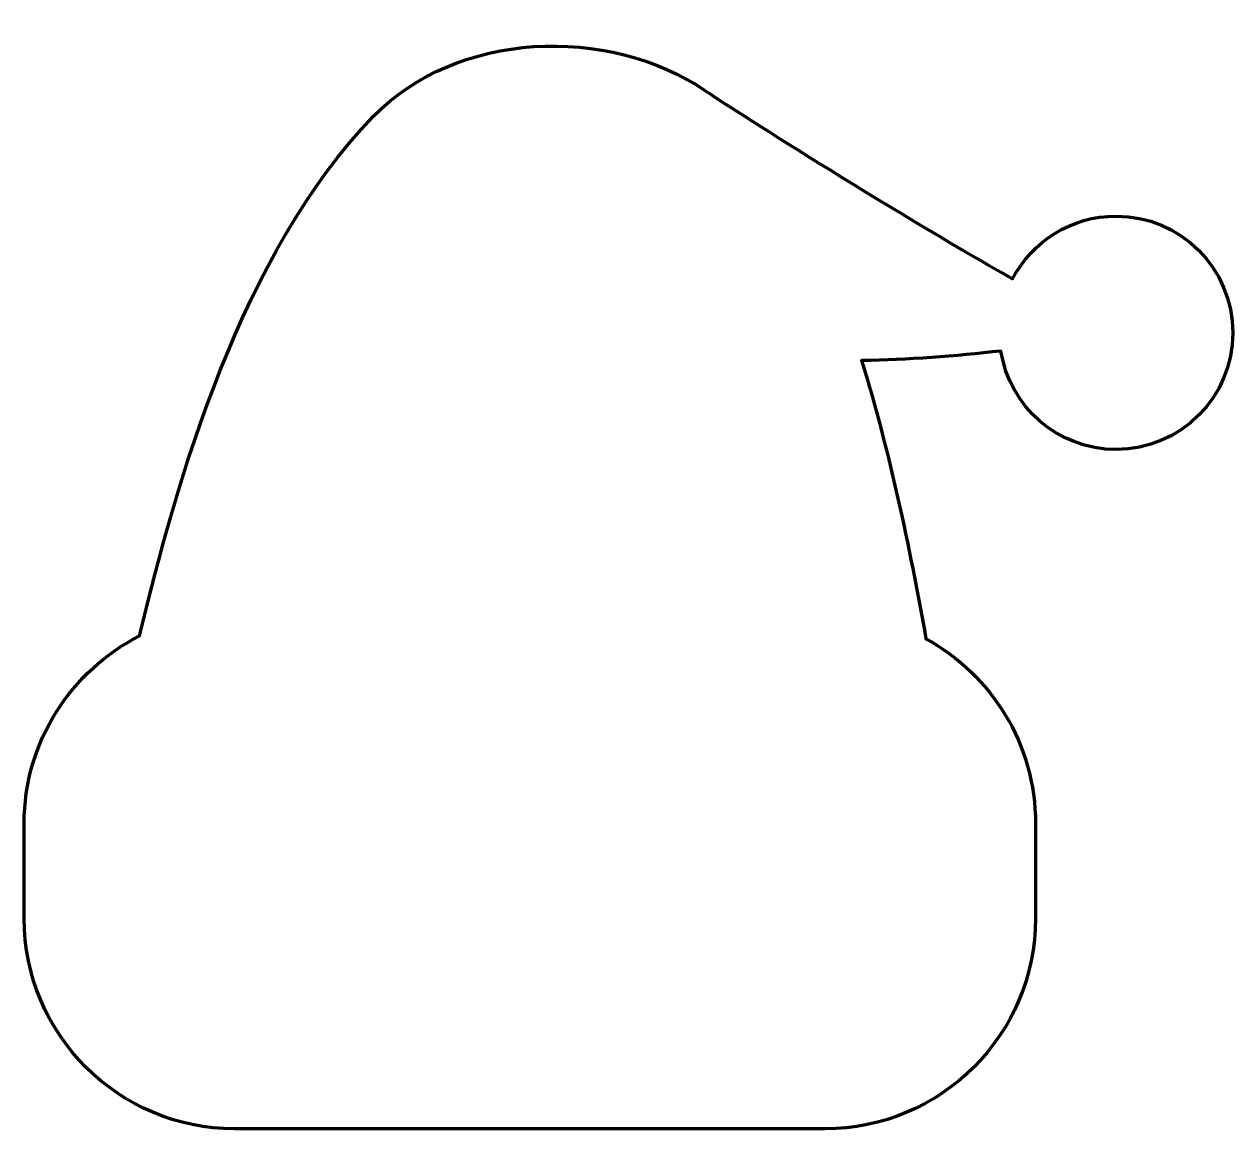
# Model space of a CAD drawing. Header units: inches. Extents: x 1 to 431, y 1 to 394.
import ezdxf

# ---------------------------------------------------------------- set-up
doc = ezdxf.new("R2010")
doc.units = ezdxf.units.IN
doc.header["$MEASUREMENT"] = 0
doc.layers.add('Layer 1', color=7, linetype='Continuous')

# ---------------------------------------------------------------- blocks, each defined once
blk = doc.blocks.new('block 2')
at = {"layer": 'Layer 1', "color": 7, "lineweight": 70}
blk.add_open_spline([(389.47, 325.81), (373.47, 325.81), (359.61, 316.75), (352.67, 303.5), (307.46, 328.98), (250.48, 365.53), (243.49, 370.3), (208.63, 394.1), (154.64, 391.62), (125.27, 361.32), (78.05, 312.61), (55.16, 231.35), (42.07, 176.42), (17.72, 164.04), (1, 138.82), (1, 109.63), (1, 109.63), (1, 75.94), (1, 75.94), (1, 34.55), (34.55, 1), (75.94, 1), (75.94, 1), (285.86, 1), (285.86, 1), (327.25, 1), (360.8, 34.55), (360.8, 75.94), (360.8, 75.94), (360.8, 109.63), (360.8, 109.63), (360.8, 137.98), (345.05, 162.65), (321.83, 175.38), (315.83, 208.8), (308.87, 242.04), (298.95, 274.4), (315.51, 274.72), (332.05, 275.87), (348.49, 277.79), (351.61, 257.94), (368.74, 242.74), (389.47, 242.74), (412.41, 242.74), (431, 261.34), (431, 284.28), (431, 307.21), (412.4, 325.81), (389.47, 325.81)], degree=3, knots=[0, 0, 0, 0, 1, 1, 1, 2, 2, 2, 3, 3, 3, 4, 4, 4, 5, 5, 5, 6, 6, 6, 7, 7, 7, 8, 8, 8, 9, 9, 9, 10, 10, 10, 11, 11, 11, 12, 12, 12, 13, 13, 13, 14, 14, 14, 15, 15, 15, 16, 16, 16, 16], dxfattribs=at)

msp = doc.modelspace()

# ---------------------------------------------------------------- block references
at = {"layer": 'Layer 1'}
msp.add_blockref('block 2', (0, 0), dxfattribs=at)

doc.saveas('drawing.dxf')
